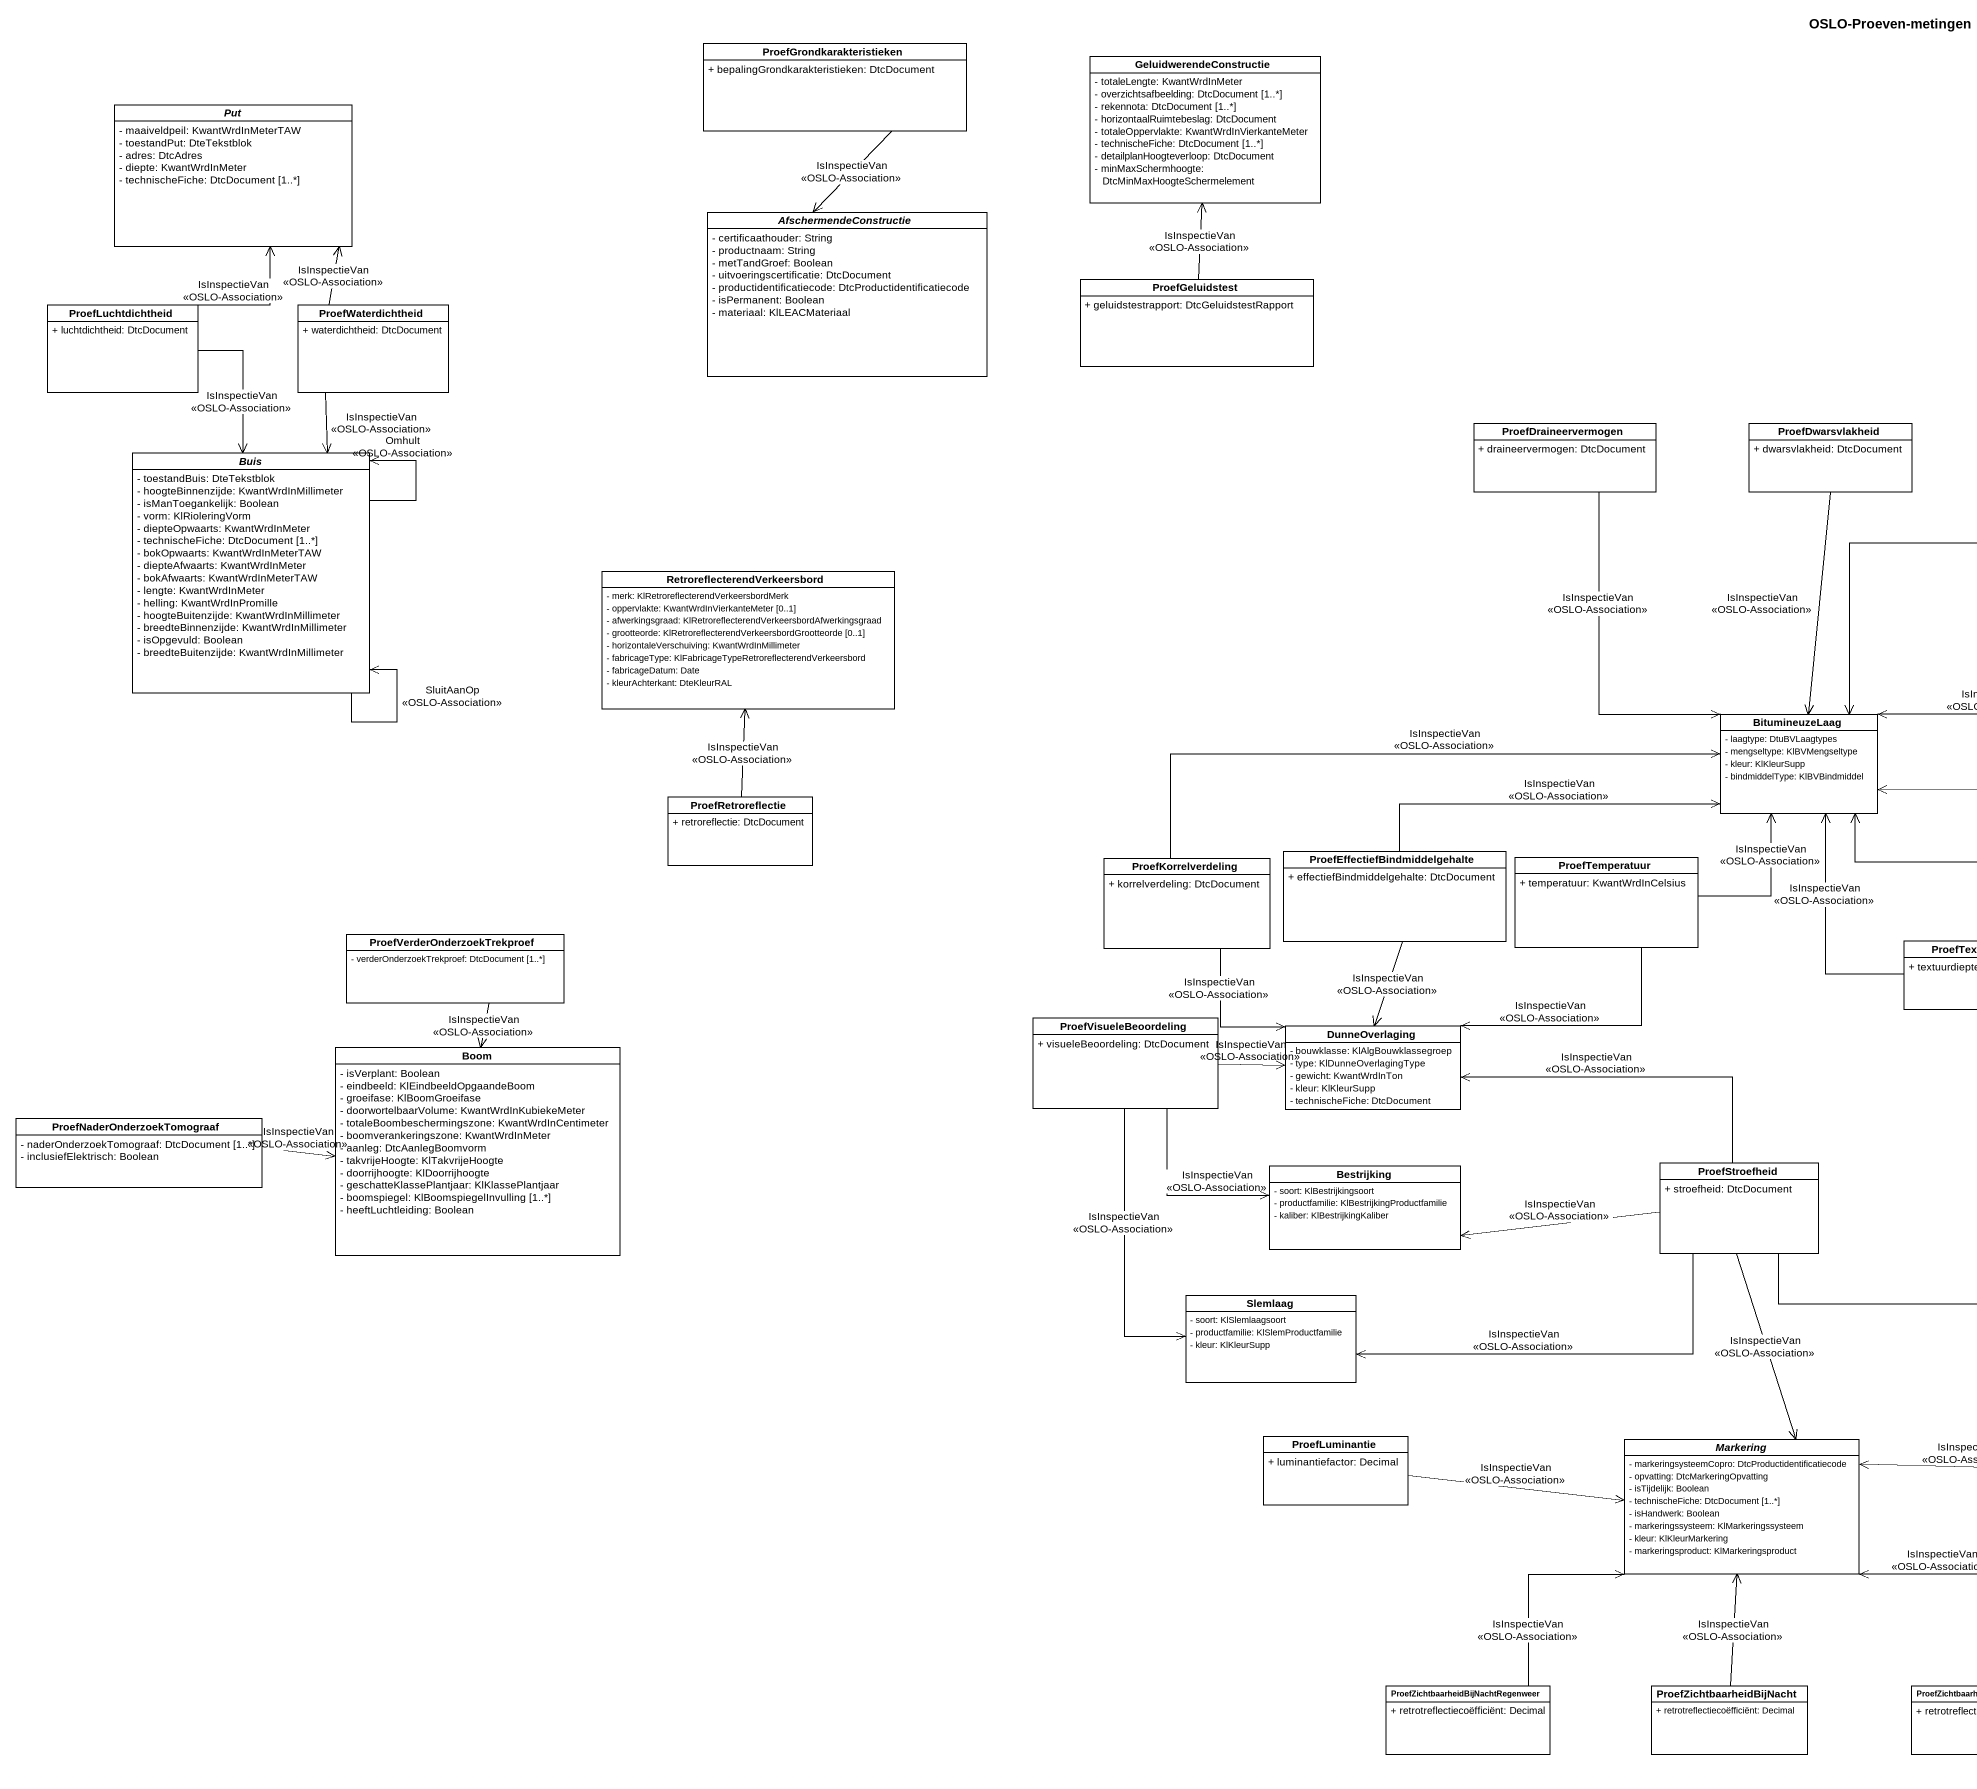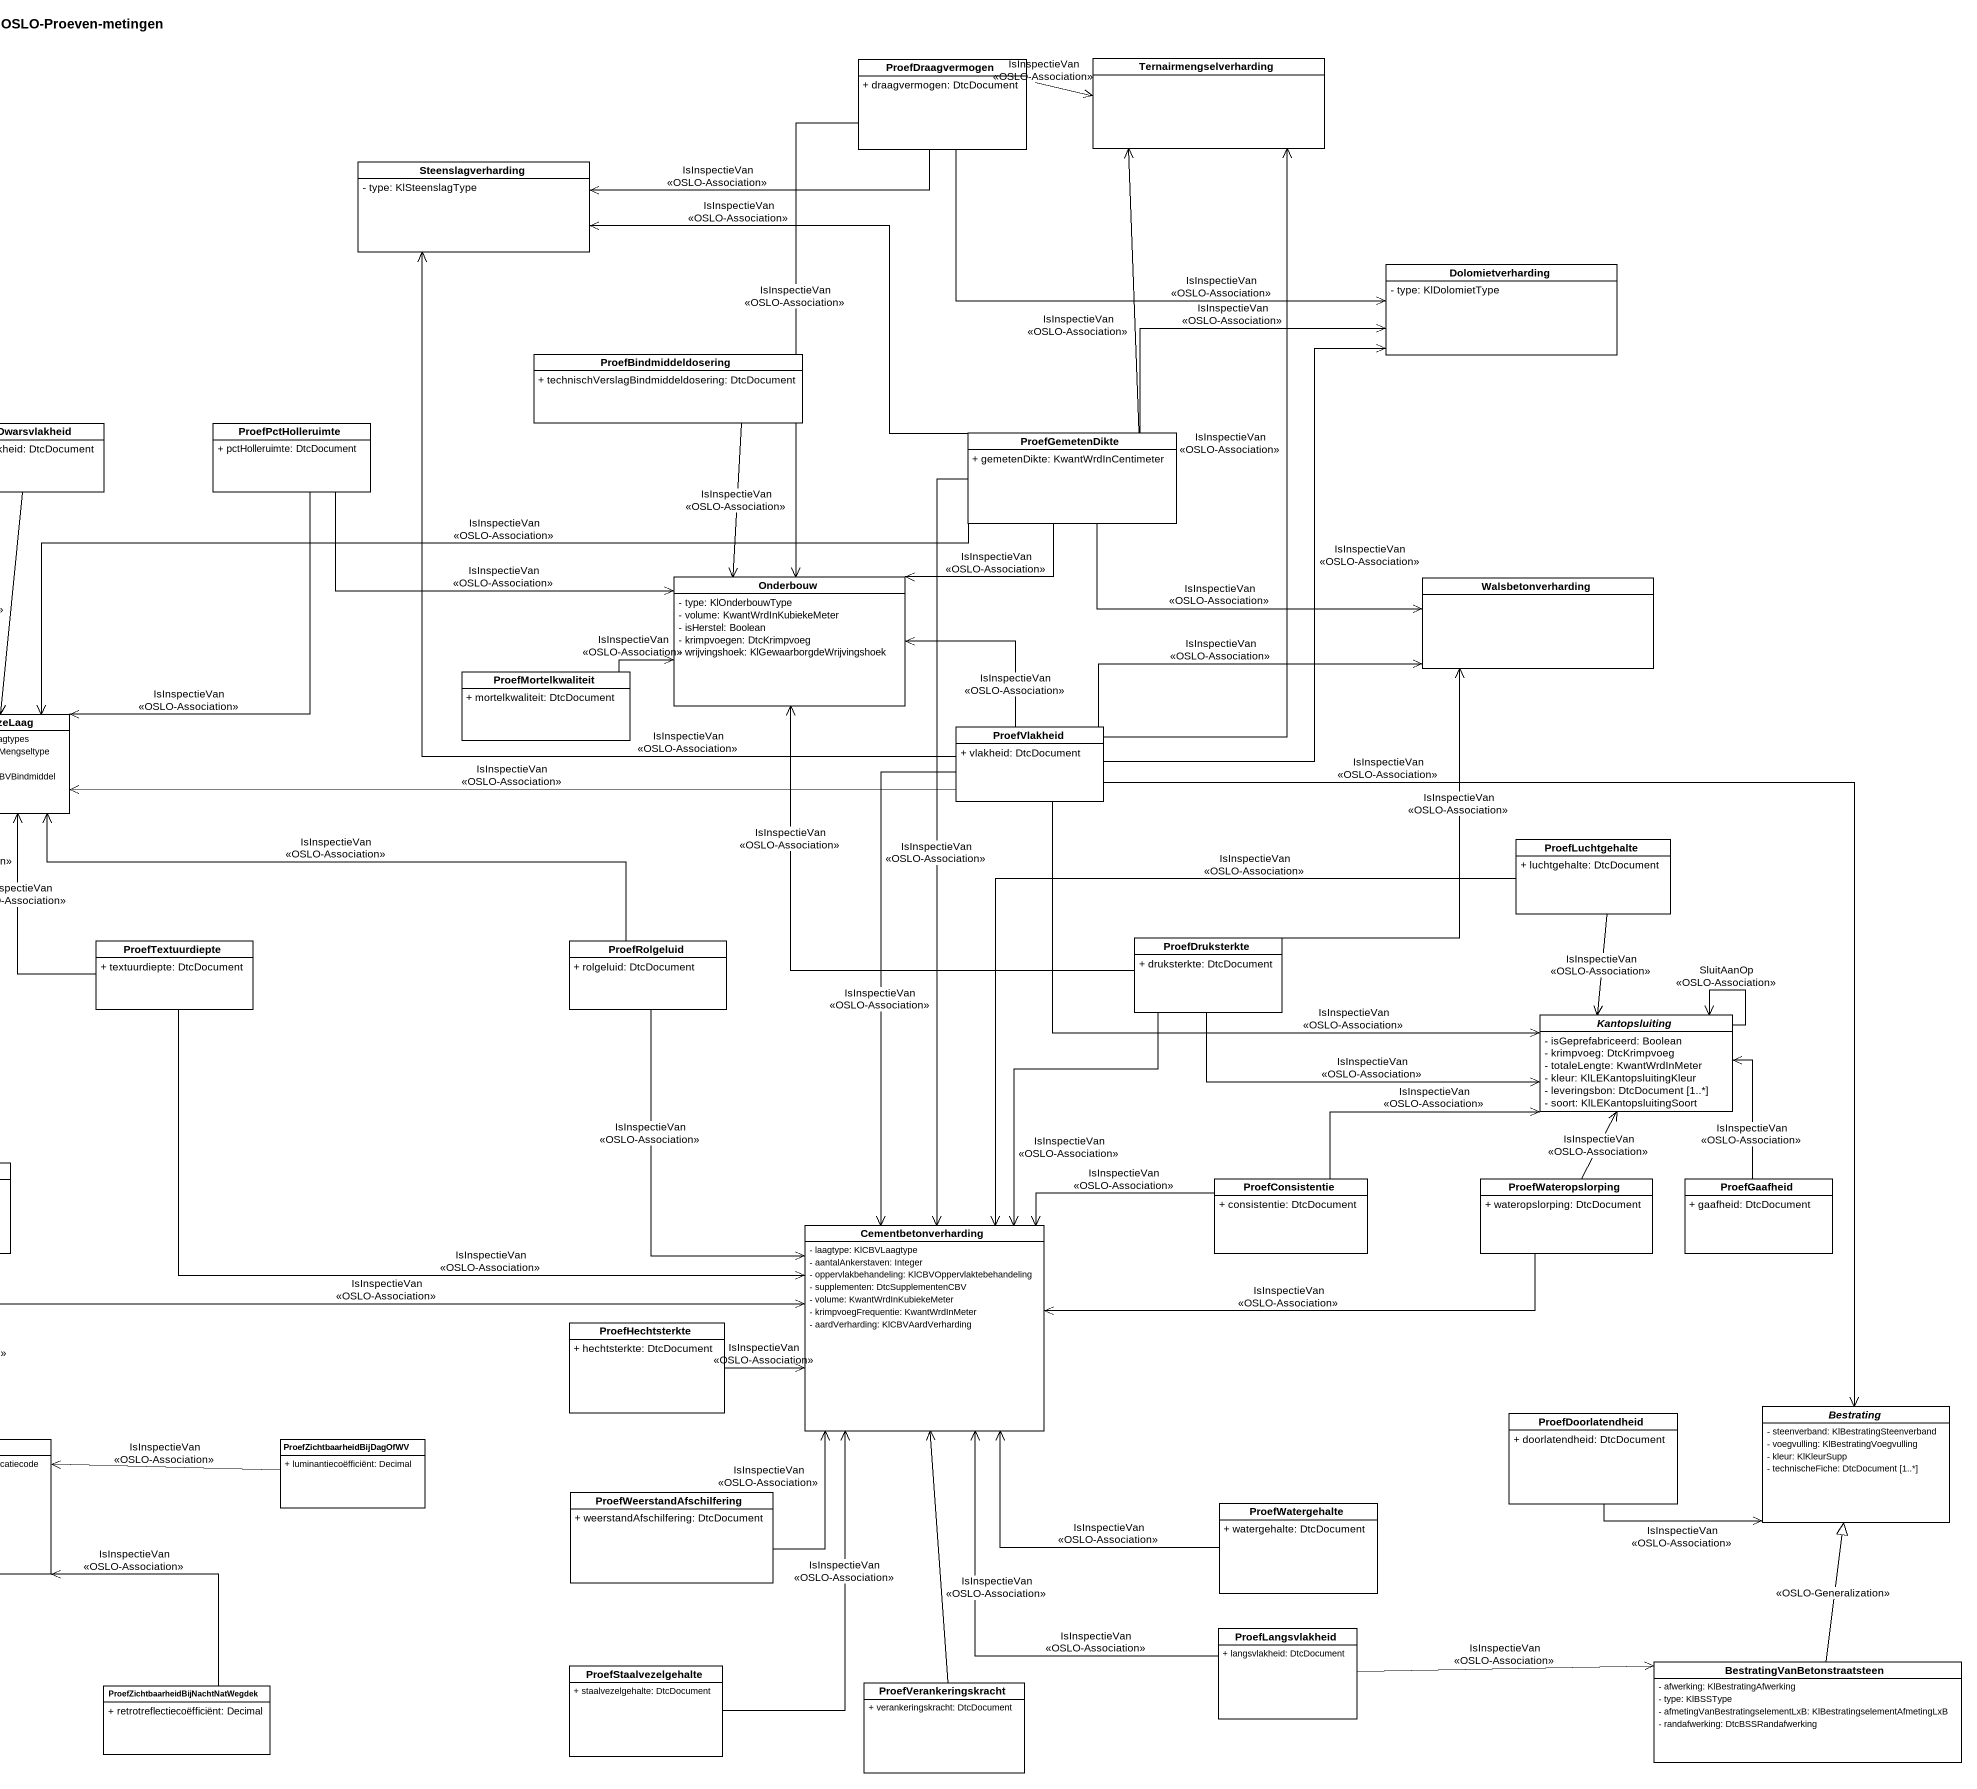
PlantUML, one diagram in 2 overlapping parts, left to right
@startuml
title OSLO-Proeven-metingen
hide circle
hide empty members
skinparam classAttributeIconSize 0
class ProefGrondkarakteristieken #FFFFFF {
  + bepalingGrondkarakteristieken: DtcDocument
}
class GeluidwerendeConstructie #FFFFFF {
  - totaleLengte: KwantWrdInMeter
  - overzichtsafbeelding: DtcDocument [1..*]
  - rekennota: DtcDocument [1..*]
  - horizontaalRuimtebeslag: DtcDocument
  - totaleOppervlakte: KwantWrdInVierkanteMeter
  - technischeFiche: DtcDocument [1..*]
  - detailplanHoogteverloop: DtcDocument
  - minMaxSchermhoogte: DtcMinMaxHoogteSchermelement
}
class ProefDraagvermogen #FFFFFF {
  + draagvermogen: DtcDocument
}
class Ternairmengselverharding #FFFFFF
abstract class Put #FFFFFF {
  - maaiveldpeil: KwantWrdInMeterTAW
  - toestandPut: DteTekstblok
  - adres: DtcAdres
  - diepte: KwantWrdInMeter
  - technischeFiche: DtcDocument [1..*]
}
class Steenslagverharding #FFFFFF {
  - type: KlSteenslagType
}
abstract class AfschermendeConstructie #FFFFFF {
  - certificaathouder: String
  - productnaam: String
  - metTandGroef: Boolean
  - uitvoeringscertificatie: DtcDocument
  - productidentificatiecode: DtcProductidentificatiecode
  - isPermanent: Boolean
  - materiaal: KlLEACMateriaal
}
class ProefGeluidstest #FFFFFF {
  + geluidstestrapport: DtcGeluidstestRapport
}
class Dolomietverharding #FFFFFF {
  - type: KlDolomietType
}
class ProefLuchtdichtheid #FFFFFF {
  + luchtdichtheid: DtcDocument
}
class ProefWaterdichtheid #FFFFFF {
  + waterdichtheid: DtcDocument
}
class ProefBindmiddeldosering {
  + technischVerslagBindmiddeldosering: DtcDocument
}
class ProefDraineervermogen #FFFFFF {
  + draineervermogen: DtcDocument
}
class ProefDwarsvlakheid #FFFFFF {
  + dwarsvlakheid: DtcDocument
}
class ProefPctHolleruimte #FFFFFF {
  + pctHolleruimte: DtcDocument
}
class ProefGemetenDikte #FFFFFF {
  + gemetenDikte: KwantWrdInCentimeter
}
abstract class Buis #FFFFFF {
  - toestandBuis: DteTekstblok
  - hoogteBinnenzijde: KwantWrdInMillimeter
  - isManToegankelijk: Boolean
  - vorm: KlRioleringVorm
  - diepteOpwaarts: KwantWrdInMeter
  - technischeFiche: DtcDocument [1..*]
  - bokOpwaarts: KwantWrdInMeterTAW
  - diepteAfwaarts: KwantWrdInMeter
  - bokAfwaarts: KwantWrdInMeterTAW
  - lengte: KwantWrdInMeter
  - helling: KwantWrdInPromille
  - hoogteBuitenzijde: KwantWrdInMillimeter
  - breedteBinnenzijde: KwantWrdInMillimeter
  - isOpgevuld: Boolean
  - breedteBuitenzijde: KwantWrdInMillimeter
}
class "RetroreflecterendVerkeersbord" as RetroreflecterendVerkeersbor #FFFFFF {
  - merk: KlRetroreflecterendVerkeersbordMerk
  - oppervlakte: KwantWrdInVierkanteMeter [0..1]
  - afwerkingsgraad: KlRetroreflecterendVerkeersbordAfwerkingsgraad
  - grootteorde: KlRetroreflecterendVerkeersbordGrootteorde [0..1]
  - horizontaleVerschuiving: KwantWrdInMillimeter
  - fabricageType: KlFabricageTypeRetroreflecterendVerkeersbord
  - fabricageDatum: Date
  - kleurAchterkant: DteKleurRAL
}
class Onderbouw #FFFFFF {
  - type: KlOnderbouwType
  - volume: KwantWrdInKubiekeMeter
  - isHerstel: Boolean
  - krimpvoegen: DtcKrimpvoeg
  - wrijvingshoek: KlGewaarborgdeWrijvingshoek
}
class Walsbetonverharding #FFFFFF
class ProefMortelkwaliteit #FFFFFF {
  + mortelkwaliteit: DtcDocument
}
class BitumineuzeLaag #FFFFFF {
  - laagtype: DtuBVLaagtypes
  - mengseltype: KlBVMengseltype
  - kleur: KlKleurSupp
  - bindmiddelType: KlBVBindmiddel
}
class ProefVlakheid #FFFFFF {
  + vlakheid: DtcDocument
}
class ProefRetroreflectie #FFFFFF {
  + retroreflectie: DtcDocument
}
class ProefKorrelverdeling #FFFFFF {
  + korrelverdeling: DtcDocument
}
class "ProefEffectiefBindmiddelgehalte" as ProefEffectiefBindmiddelgeha #FFFFFF {
  + effectiefBindmiddelgehalte: DtcDocument
}
class ProefTemperatuur #FFFFFF {
  + temperatuur: KwantWrdInCelsius
}
class ProefLuchtgehalte #FFFFFF {
  + luchtgehalte: DtcDocument
}
class "ProefVerderOnderzoekTrekproef" as ProefVerderOnderzoekTrekproe #FFFFFF {
  - verderOnderzoekTrekproef: DtcDocument [1..*]
}
class ProefTextuurdiepte #FFFFFF {
  + textuurdiepte: DtcDocument
}
class ProefRolgeluid #FFFFFF {
  + rolgeluid: DtcDocument
}
class ProefDruksterkte #FFFFFF {
  + druksterkte: DtcDocument
}
class Boom #FFFFFF {
  - isVerplant: Boolean
  - eindbeeld: KlEindbeeldOpgaandeBoom
  - groeifase: KlBoomGroeifase
  - doorwortelbaarVolume: KwantWrdInKubiekeMeter
  - totaleBoombeschermingszone: KwantWrdInCentimeter
  - boomverankeringszone: KwantWrdInMeter
  - aanleg: DtcAanlegBoomvorm
  - takvrijeHoogte: KlTakvrijeHoogte
  - doorrijhoogte: KlDoorrijhoogte
  - geschatteKlassePlantjaar: KlKlassePlantjaar
  - boomspiegel: KlBoomspiegelInvulling [1..*]
  - heeftLuchtleiding: Boolean
}
class ProefVisueleBeoordeling #FFFFFF {
  + visueleBeoordeling: DtcDocument
}
class DunneOverlaging #FFFFFF {
  - bouwklasse: KlAlgBouwklassegroep
  - type: KlDunneOverlagingType
  - gewicht: KwantWrdInTon
  - kleur: KlKleurSupp
  - technischeFiche: DtcDocument
}
abstract class Kantopsluiting #FFFFFF {
  - isGeprefabriceerd: Boolean
  - krimpvoeg: DtcKrimpvoeg
  - totaleLengte: KwantWrdInMeter
  - kleur: KlLEKantopsluitingKleur
  - leveringsbon: DtcDocument [1..*]
  - soort: KlLEKantopsluitingSoort
}
class ProefNaderOnderzoekTomograaf #FFFFFF {
  - naderOnderzoekTomograaf: DtcDocument [1..*]
  - inclusiefElektrisch: Boolean
}
class Bestrijking #FFFFFF {
  - soort: KlBestrijkingsoort
  - productfamilie: KlBestrijkingProductfamilie
  - kaliber: KlBestrijkingKaliber
}
class ProefStroefheid #FFFFFF {
  + stroefheid: DtcDocument
}
class ProefConsistentie #FFFFFF {
  + consistentie: DtcDocument
}
class ProefWateropslorping #FFFFFF {
  + wateropslorping: DtcDocument
}
class ProefGaafheid #FFFFFF {
  + gaafheid: DtcDocument
}
class Cementbetonverharding #FFFFFF {
  - laagtype: KlCBVLaagtype
  - aantalAnkerstaven: Integer
  - oppervlakbehandeling: KlCBVOppervlaktebehandeling
  - supplementen: DtcSupplementenCBV
  - volume: KwantWrdInKubiekeMeter
  - krimpvoegFrequentie: KwantWrdInMeter
  - aardVerharding: KlCBVAardVerharding
}
class Slemlaag #FFFFFF {
  - soort: KlSlemlaagsoort
  - productfamilie: KlSlemProductfamilie
  - kleur: KlKleurSupp
}
class ProefHechtsterkte #FFFFFF {
  + hechtsterkte: DtcDocument
}
abstract class Bestrating #FFFFFF {
  - steenverband: KlBestratingSteenverband
  - voegvulling: KlBestratingVoegvulling
  - kleur: KlKleurSupp
  - technischeFiche: DtcDocument [1..*]
}
class ProefLuminantie #FFFFFF {
  + luminantiefactor: Decimal
}
abstract class Markering #FFFFFF {
  - markeringsysteemCopro: DtcProductidentificatiecode
  - opvatting: DtcMarkeringOpvatting
  - isTijdelijk: Boolean
  - technischeFiche: DtcDocument [1..*]
  - isHandwerk: Boolean
  - markeringssysteem: KlMarkeringssysteem
  - kleur: KlKleurMarkering
  - markeringsproduct: KlMarkeringsproduct
}
class ProefZichtbaarheidBijDagOfWV #FFFFFF {
  + luminantiecoëfficiënt: Decimal
}
class ProefDoorlatendheid #FFFFFF {
  + doorlatendheid: DtcDocument
}
class ProefWeerstandAfschilfering #FFFFFF {
  + weerstandAfschilfering: DtcDocument
}
class ProefWatergehalte #FFFFFF {
  + watergehalte: DtcDocument
}
class ProefLangsvlakheid #FFFFFF {
  + langsvlakheid: DtcDocument
}
class ProefStaalvezelgehalte #FFFFFF {
  + staalvezelgehalte: DtcDocument
}
class "BestratingVanBetonstraatsteen" as BestratingVanBetonstraatstee #FFFFFF {
  - afwerking: KlBestratingAfwerking
  - type: KlBSSType
  - afmetingVanBestratingselementLxB: KlBestratingselementAfmetingLxB
  - randafwerking: DtcBSSRandafwerking
}
class "ProefZichtbaarheidBijNachtRegenweer" as ProefZichtbaarheidBijNachtRe #FFFFFF {
  + retrotreflectiecoëfficiënt: Decimal
}
class ProefZichtbaarheidBijNacht #FFFFFF {
  + retrotreflectiecoëfficiënt: Decimal
}
class "ProefZichtbaarheidBijNachtNatWegdek" as ProefZichtbaarheidBijNachtNa #FFFFFF {
  + retrotreflectiecoëfficiënt: Decimal
}
class ProefVerankeringskracht #FFFFFF {
  + verankeringskracht: DtcDocument
}
ProefGrondkarakteristieken --> AfschermendeConstructie : IsInspectieVan\n<<OSLO-Association>>
ProefDraagvermogen -right-> Ternairmengselverharding : IsInspectieVan\n<<OSLO-Association>>
ProefDraagvermogen -left-> Steenslagverharding : IsInspectieVan\n<<OSLO-Association>>
ProefDraagvermogen -right-> Dolomietverharding : IsInspectieVan\n<<OSLO-Association>>
ProefDraagvermogen --> Onderbouw : IsInspectieVan\n<<OSLO-Association>>
ProefGeluidstest -up-> GeluidwerendeConstructie : IsInspectieVan\n<<OSLO-Association>>
ProefLuchtdichtheid -up-> Put : IsInspectieVan\n<<OSLO-Association>>
ProefLuchtdichtheid --> Buis : IsInspectieVan\n<<OSLO-Association>>
ProefWaterdichtheid -up-> Put : IsInspectieVan\n<<OSLO-Association>>
ProefWaterdichtheid --> Buis : IsInspectieVan\n<<OSLO-Association>>
ProefBindmiddeldosering --> Onderbouw : IsInspectieVan\n<<OSLO-Association>>
ProefDraineervermogen --> BitumineuzeLaag : IsInspectieVan\n<<OSLO-Association>>
ProefDwarsvlakheid --> BitumineuzeLaag : IsInspectieVan\n<<OSLO-Association>>
ProefPctHolleruimte -right-> Onderbouw : IsInspectieVan\n<<OSLO-Association>>
ProefPctHolleruimte --> BitumineuzeLaag : IsInspectieVan\n<<OSLO-Association>>
ProefGemetenDikte -up-> Ternairmengselverharding : IsInspectieVan\n<<OSLO-Association>>
ProefGemetenDikte -left-> Steenslagverharding : IsInspectieVan\n<<OSLO-Association>>
ProefGemetenDikte -right-> Dolomietverharding : IsInspectieVan\n<<OSLO-Association>>
ProefGemetenDikte -left-> Onderbouw : IsInspectieVan\n<<OSLO-Association>>
ProefGemetenDikte -right-> Walsbetonverharding : IsInspectieVan\n<<OSLO-Association>>
ProefGemetenDikte -left-> BitumineuzeLaag : IsInspectieVan\n<<OSLO-Association>>
ProefGemetenDikte --> Cementbetonverharding : IsInspectieVan\n<<OSLO-Association>>
Buis --> Buis : SluitAanOp\n<<OSLO-Association>>
Buis --> Buis : Omhult\n<<OSLO-Association>>
ProefMortelkwaliteit -right-> Onderbouw : IsInspectieVan\n<<OSLO-Association>>
ProefVlakheid -up-> Ternairmengselverharding : IsInspectieVan\n<<OSLO-Association>>
ProefVlakheid -up-> Steenslagverharding : IsInspectieVan\n<<OSLO-Association>>
ProefVlakheid -up-> Dolomietverharding : IsInspectieVan\n<<OSLO-Association>>
ProefVlakheid -left-> Onderbouw : IsInspectieVan\n<<OSLO-Association>>
ProefVlakheid -right-> Walsbetonverharding : IsInspectieVan\n<<OSLO-Association>>
ProefVlakheid -left-> BitumineuzeLaag : IsInspectieVan\n<<OSLO-Association>>
ProefVlakheid -right-> Kantopsluiting : IsInspectieVan\n<<OSLO-Association>>
ProefVlakheid --> Cementbetonverharding : IsInspectieVan\n<<OSLO-Association>>
ProefVlakheid --> Bestrating : IsInspectieVan\n<<OSLO-Association>>
ProefRetroreflectie -up-> RetroreflecterendVerkeersbor : IsInspectieVan\n<<OSLO-Association>>
ProefKorrelverdeling -right-> BitumineuzeLaag : IsInspectieVan\n<<OSLO-Association>>
ProefKorrelverdeling --> DunneOverlaging : IsInspectieVan\n<<OSLO-Association>>
ProefEffectiefBindmiddelgeha -right-> BitumineuzeLaag : IsInspectieVan\n<<OSLO-Association>>
ProefEffectiefBindmiddelgeha --> DunneOverlaging : IsInspectieVan\n<<OSLO-Association>>
ProefTemperatuur -up-> BitumineuzeLaag : IsInspectieVan\n<<OSLO-Association>>
ProefTemperatuur --> DunneOverlaging : IsInspectieVan\n<<OSLO-Association>>
ProefLuchtgehalte --> Kantopsluiting : IsInspectieVan\n<<OSLO-Association>>
ProefLuchtgehalte --> Cementbetonverharding : IsInspectieVan\n<<OSLO-Association>>
ProefVerderOnderzoekTrekproe --> Boom : IsInspectieVan\n<<OSLO-Association>>
ProefTextuurdiepte -up-> BitumineuzeLaag : IsInspectieVan\n<<OSLO-Association>>
ProefTextuurdiepte -right-> Cementbetonverharding : IsInspectieVan\n<<OSLO-Association>>
ProefRolgeluid -left-> BitumineuzeLaag : IsInspectieVan\n<<OSLO-Association>>
ProefRolgeluid --> Cementbetonverharding : IsInspectieVan\n<<OSLO-Association>>
ProefDruksterkte -up-> Onderbouw : IsInspectieVan\n<<OSLO-Association>>
ProefDruksterkte -up-> Walsbetonverharding : IsInspectieVan\n<<OSLO-Association>>
ProefDruksterkte -right-> Kantopsluiting : IsInspectieVan\n<<OSLO-Association>>
ProefDruksterkte --> Cementbetonverharding : IsInspectieVan\n<<OSLO-Association>>
ProefVisueleBeoordeling -right-> DunneOverlaging : IsInspectieVan\n<<OSLO-Association>>
ProefVisueleBeoordeling --> Bestrijking : IsInspectieVan\n<<OSLO-Association>>
ProefVisueleBeoordeling --> Slemlaag : IsInspectieVan\n<<OSLO-Association>>
Kantopsluiting --> Kantopsluiting : SluitAanOp\n<<OSLO-Association>>
ProefNaderOnderzoekTomograaf -right-> Boom : IsInspectieVan\n<<OSLO-Association>>
ProefStroefheid -left-> DunneOverlaging : IsInspectieVan\n<<OSLO-Association>>
ProefStroefheid -left-> Bestrijking : IsInspectieVan\n<<OSLO-Association>>
ProefStroefheid -right-> Cementbetonverharding : IsInspectieVan\n<<OSLO-Association>>
ProefStroefheid -left-> Slemlaag : IsInspectieVan\n<<OSLO-Association>>
ProefStroefheid --> Markering : IsInspectieVan\n<<OSLO-Association>>
ProefConsistentie -right-> Kantopsluiting : IsInspectieVan\n<<OSLO-Association>>
ProefConsistentie -left-> Cementbetonverharding : IsInspectieVan\n<<OSLO-Association>>
ProefWateropslorping -up-> Kantopsluiting : IsInspectieVan\n<<OSLO-Association>>
ProefWateropslorping -left-> Cementbetonverharding : IsInspectieVan\n<<OSLO-Association>>
ProefGaafheid -up-> Kantopsluiting : IsInspectieVan\n<<OSLO-Association>>
ProefHechtsterkte -right-> Cementbetonverharding : IsInspectieVan\n<<OSLO-Association>>
ProefLuminantie -right-> Markering : IsInspectieVan\n<<OSLO-Association>>
ProefZichtbaarheidBijDagOfWV -left-> Markering : IsInspectieVan\n<<OSLO-Association>>
ProefDoorlatendheid -right-> Bestrating : IsInspectieVan\n<<OSLO-Association>>
ProefWeerstandAfschilfering -up-> Cementbetonverharding : IsInspectieVan\n<<OSLO-Association>>
ProefWatergehalte -left-> Cementbetonverharding : IsInspectieVan\n<<OSLO-Association>>
ProefLangsvlakheid -up-> Cementbetonverharding : IsInspectieVan\n<<OSLO-Association>>
ProefLangsvlakheid -right-> BestratingVanBetonstraatstee : IsInspectieVan\n<<OSLO-Association>>
ProefStaalvezelgehalte -up-> Cementbetonverharding : IsInspectieVan\n<<OSLO-Association>>
BestratingVanBetonstraatstee -up-|> Bestrating : <<OSLO-Generalization>>
ProefZichtbaarheidBijNachtRe -up-> Markering : IsInspectieVan\n<<OSLO-Association>>
ProefZichtbaarheidBijNacht -up-> Markering : IsInspectieVan\n<<OSLO-Association>>
ProefZichtbaarheidBijNachtNa -up-> Markering : IsInspectieVan\n<<OSLO-Association>>
ProefVerankeringskracht -up-> Cementbetonverharding : IsInspectieVan\n<<OSLO-Association>>
@enduml
